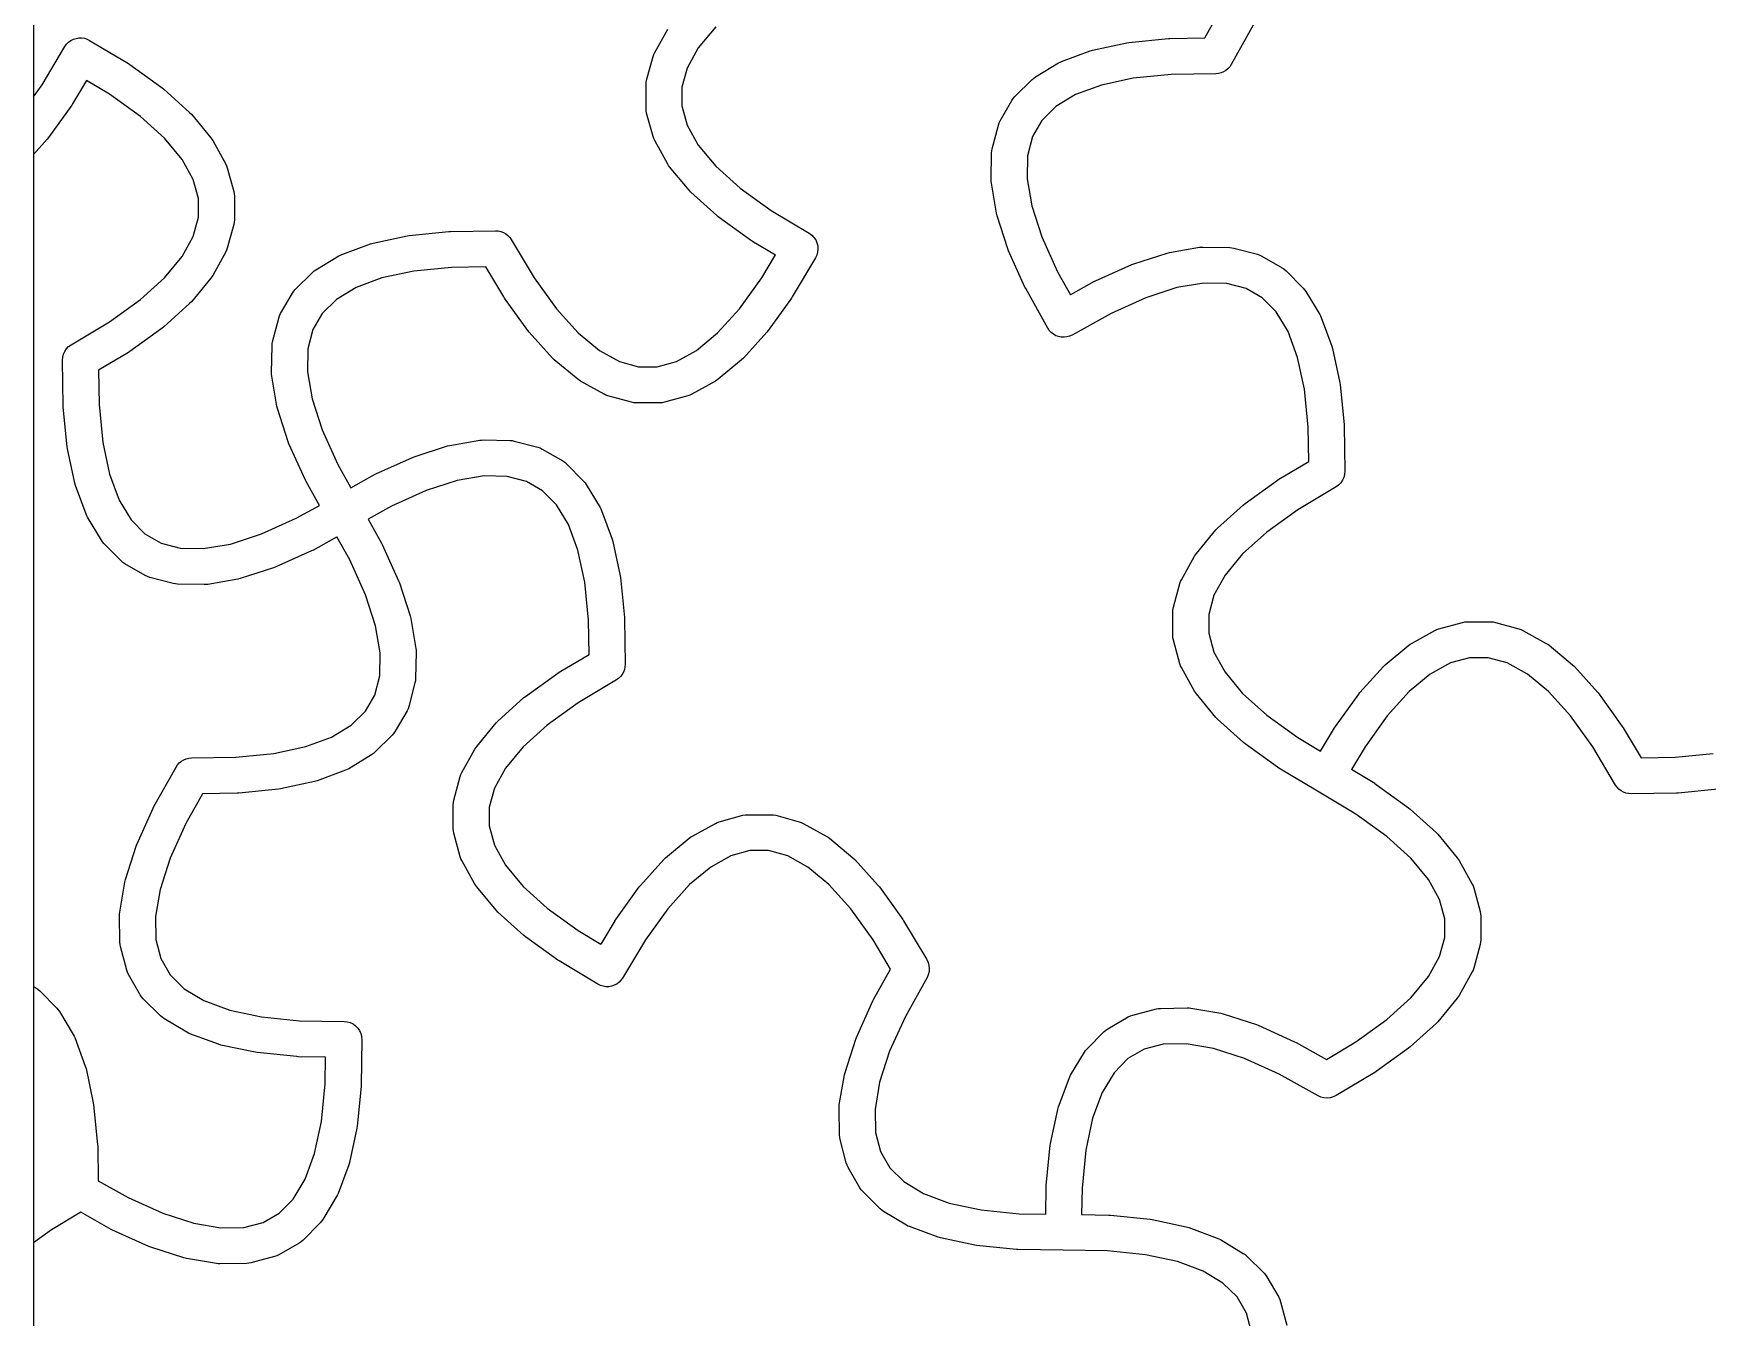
# Model space of a CAD drawing. Header units: millimetres. Extents: x 0 to 304, y 0 to 228.
# Drawn here: x 0 to 69.9, y 76.6 to 130.2 of the extents above; entities that cross this region are included whole.
import ezdxf

# ---------------------------------------------------------------- set-up
doc = ezdxf.new("R2010")
doc.units = ezdxf.units.MM
doc.layers.add('VISIBLE', color=7, linetype='CONTINUOUS')

msp = doc.modelspace()

# ---------------------------------------------------------------- linework, layer by layer
at = {"layer": 'VISIBLE'}
for p, q in [((0, 137.416578), (0, 127.578017)), ((48.91264, 130.03705), (49.607166, 131.281979)), ((1.664671, 129.983083), (1.776175, 130.020731)), ((1.776175, 130.020731), (1.892197, 130.040472)), ((1.892197, 130.040472), (2.009878, 130.04182)), ((2.009878, 130.04182), (2.126321, 130.024742)), ((2.126321, 130.024742), (2.238658, 129.989659)), ((25.940837, 129.426741), (26.481902, 130.407132)), ((28.492809, 130.502869), (27.761001, 129.620426)), ((47.455231, 130.015591), (48.91264, 130.03705)), ((50.9327, 130.57914), (50.011618, 128.92811)), ((0.362794, 128.082316), (1.315675, 129.678029)), ((1.315675, 129.678029), (1.383756, 129.774027)), ((1.383756, 129.774027), (1.466015, 129.858194)), ((1.466015, 129.858194), (1.560429, 129.928455)), ((1.560429, 129.928455), (1.664671, 129.983083)), ((2.238658, 129.989659), (2.344125, 129.937434)), ((2.344125, 129.937434), (3.96732, 128.968142)), ((25.874441, 129.263656), (25.902836, 129.347153)), ((25.902836, 129.347153), (25.940837, 129.426741)), ((27.761001, 129.620426), (27.296949, 128.779579)), ((42.930235, 129.056425), (44.122428, 129.498168)), ((44.122428, 129.498168), (44.226377, 129.528354)), ((44.226377, 129.528354), (45.651644, 129.832729)), ((45.651644, 129.832729), (45.733382, 129.845518)), ((45.733382, 129.845518), (47.391376, 130.011923)), ((47.391376, 130.011923), (47.455231, 130.015591)), ((3.96732, 128.968142), (4.020787, 128.933038)), ((4.020787, 128.933038), (5.37345, 127.95993)), ((25.603909, 128.282224), (25.874441, 129.263656)), ((27.296949, 128.779579), (27.076942, 127.981442)), ((41.844577, 128.416796), (42.803349, 128.995308)), ((42.803349, 128.995308), (42.865354, 129.028851)), ((42.865354, 129.028851), (42.930235, 129.056425)), ((49.691974, 128.622644), (49.588242, 128.58016)), ((49.788216, 128.680115), (49.691974, 128.622644)), ((49.874817, 128.751288), (49.788216, 128.680115)), ((49.949843, 128.834573), (49.874817, 128.751288)), ((50.011618, 128.92811), (49.949843, 128.834573)), ((0, 127.578017), (0.362794, 128.082316)), ((2.219009, 128.265057), (1.634238, 127.285789)), ((3.170794, 127.696698), (2.219009, 128.265057)), ((5.37345, 127.95993), (5.437842, 127.907985)), ((25.576942, 128.082919), (25.583714, 128.183479)), ((25.576942, 127.10114), (25.576942, 128.082919)), ((25.583714, 128.183479), (25.603909, 128.282224)), ((27.076942, 127.981442), (27.076942, 127.202617)), ((40.980531, 127.59408), (41.705535, 128.308758)), ((41.705535, 128.308758), (41.771874, 128.366872)), ((41.771874, 128.366872), (41.844577, 128.416796)), ((44.592714, 128.072765), (43.517729, 127.67445)), ((45.924399, 128.357154), (44.592714, 128.072765)), ((47.509322, 128.516225), (45.924399, 128.357154)), ((49.36769, 128.543588), (47.509322, 128.516225)), ((49.479336, 128.55361), (49.36769, 128.543588)), ((49.588242, 128.58016), (49.479336, 128.55361)), ((0, 127.578017), (0, 125.178911)), ((1.599134, 127.232323), (0.626026, 125.87966)), ((1.634238, 127.285789), (1.599134, 127.232323)), ((4.463842, 126.766477), (3.170794, 127.696698)), ((5.437842, 127.907985), (6.519972, 126.931755)), ((40.366635, 126.584714), (40.857525, 127.43496)), ((40.857525, 127.43496), (40.91367, 127.518662)), ((40.91367, 127.518662), (40.980531, 127.59408)), ((43.517729, 127.67445), (42.695425, 127.178282)), ((5.47492, 125.854346), (4.463842, 126.766477)), ((6.519972, 126.931755), (6.594901, 126.853639)), ((6.594901, 126.853639), (7.406499, 125.874981)), ((25.583714, 127.00058), (25.576942, 127.10114)), ((25.603909, 126.901835), (25.583714, 127.00058)), ((25.874441, 125.920403), (25.603909, 126.901835)), ((27.076942, 127.202617), (27.296949, 126.40448)), ((40.32222, 126.494241), (40.366635, 126.584714)), ((42.105824, 126.597078), (41.716412, 125.922596)), ((42.695425, 127.178282), (42.105824, 126.597078)), ((0.626026, 125.87966), (0.574081, 125.815268)), ((6.206727, 124.971903), (5.47492, 125.854346)), ((7.406499, 125.874981), (7.448901, 125.818662)), ((25.902836, 125.836905), (25.874441, 125.920403)), ((25.940837, 125.757318), (25.902836, 125.836905)), ((27.296949, 126.40448), (27.761001, 125.563633)), ((40.033909, 125.413417), (40.290336, 126.398628)), ((40.290336, 126.398628), (40.32222, 126.494241)), ((41.716412, 125.922596), (41.507875, 125.121385)), ((0.574081, 125.815268), (0, 125.178911)), ((0, 125.178911), (0, 90.45393)), ((7.448901, 125.818662), (7.485827, 125.758609)), ((7.485827, 125.758609), (8.026892, 124.778218)), ((26.481902, 124.776927), (25.940837, 125.757318)), ((27.761001, 125.563633), (28.492809, 124.68119)), ((39.988247, 124.119407), (40.009866, 125.238983)), ((40.009866, 125.238983), (40.01675, 125.326908)), ((40.01675, 125.326908), (40.033909, 125.413417)), ((6.670779, 124.131057), (6.206727, 124.971903)), ((8.026892, 124.778218), (8.064892, 124.698631)), ((8.064892, 124.698631), (8.093287, 124.615133)), ((8.093287, 124.615133), (8.36382, 123.633701)), ((26.518828, 124.716875), (26.481902, 124.776927)), ((26.561229, 124.660555), (26.518828, 124.716875)), ((27.372827, 123.681898), (26.561229, 124.660555)), ((28.492809, 124.68119), (29.503887, 123.769059)), ((41.507875, 125.121385), (41.489333, 124.161165)), ((6.890786, 123.332919), (6.670779, 124.131057)), ((29.503887, 123.769059), (30.796935, 122.838839)), ((39.9902, 124.048937), (39.988247, 124.119407)), ((39.998761, 123.978962), (39.9902, 124.048937)), ((40.212296, 122.725621), (39.998761, 123.978962)), ((41.489333, 124.161165), (41.681875, 123.031043)), ((6.890786, 122.554094), (6.890786, 123.332919)), ((8.36382, 123.633701), (8.384014, 123.534957)), ((8.384014, 123.534957), (8.390786, 123.434396)), ((8.390786, 123.434396), (8.390786, 122.452617)), ((27.447757, 123.603781), (27.372827, 123.681898)), ((28.529887, 122.627551), (27.447757, 123.603781)), ((41.681875, 123.031043), (42.101429, 121.735576)), ((6.670779, 121.755957), (6.890786, 122.554094)), ((8.384014, 122.352057), (8.36382, 122.253313)), ((8.390786, 122.452617), (8.384014, 122.352057)), ((28.594279, 122.575607), (28.529887, 122.627551)), ((29.946942, 121.602499), (28.594279, 122.575607)), ((30.796935, 122.838839), (32.392648, 121.885957)), ((40.238129, 122.620505), (40.212296, 122.725621)), ((40.687166, 121.234001), (40.238129, 122.620505)), ((6.206727, 120.91511), (6.670779, 121.755957)), ((8.36382, 122.253313), (8.093287, 121.271881)), ((14.177855, 121.476877), (15.603122, 121.781251)), ((15.603122, 121.781251), (15.684859, 121.794041)), ((15.684859, 121.794041), (17.342853, 121.960446)), ((17.342853, 121.960446), (17.406709, 121.964114)), ((17.406709, 121.964114), (19.297084, 121.991948)), ((19.297084, 121.991948), (19.408976, 121.985218)), ((19.408976, 121.985218), (19.518617, 121.961886)), ((19.518617, 121.961886), (19.623555, 121.922474)), ((19.623555, 121.922474), (19.721446, 121.867862)), ((19.721446, 121.867862), (19.810105, 121.799269)), ((19.810105, 121.799269), (19.887551, 121.718229)), ((19.887551, 121.718229), (19.952053, 121.626551)), ((32.392648, 121.885957), (32.498623, 121.809403)), ((32.498623, 121.809403), (32.589694, 121.715609)), ((32.589694, 121.715609), (32.663095, 121.607426)), ((42.101429, 121.735576), (42.756131, 120.283457)), ((8.026892, 121.108796), (7.485827, 120.128404)), ((8.064892, 121.188383), (8.026892, 121.108796)), ((8.093287, 121.271881), (8.064892, 121.188383)), ((11.796055, 120.365319), (12.754827, 120.94383)), ((12.754827, 120.94383), (12.816832, 120.977374)), ((12.816832, 120.977374), (12.881712, 121.004948)), ((12.881712, 121.004948), (14.073905, 121.446691)), ((14.073905, 121.446691), (14.177855, 121.476877)), ((19.952053, 121.626551), (20.904935, 120.030839)), ((30.000408, 121.567394), (29.946942, 121.602499)), ((30.000408, 121.567394), (30.979676, 120.982624)), ((30.411316, 120.030839), (30.979676, 120.982624)), ((32.709042, 120.975166), (32.652053, 120.857507)), ((32.663095, 121.607426), (32.716595, 121.488141)), ((32.744734, 121.100933), (32.709042, 120.975166)), ((32.716595, 121.488141), (32.748569, 121.361377)), ((32.758044, 121.230987), (32.744734, 121.100933)), ((32.748569, 121.361377), (32.758044, 121.230987)), ((40.716959, 121.156819), (40.687166, 121.234001)), ((41.401845, 119.637752), (40.716959, 121.156819)), ((45.945665, 120.614466), (47.332169, 121.063504)), ((47.332169, 121.063504), (47.437285, 121.089336)), ((47.437285, 121.089336), (48.690626, 121.302872)), ((48.690626, 121.302872), (48.760601, 121.311433)), ((48.760601, 121.311433), (48.831071, 121.313386)), ((48.831071, 121.313386), (49.950647, 121.291766)), ((49.950647, 121.291766), (50.038572, 121.284882)), ((50.038572, 121.284882), (50.125081, 121.267724)), ((50.125081, 121.267724), (51.110292, 121.011296)), ((51.110292, 121.011296), (51.205905, 120.979412)), ((51.205905, 120.979412), (51.296379, 120.934997)), ((51.296379, 120.934997), (52.146624, 120.444108)), ((5.47492, 120.032668), (6.206727, 120.91511)), ((10.932008, 119.542602), (11.657012, 120.257281)), ((11.657012, 120.257281), (11.723352, 120.315395)), ((11.723352, 120.315395), (11.796055, 120.365319)), ((15.875876, 120.305677), (14.544192, 120.021287)), ((17.460799, 120.464748), (15.875876, 120.305677)), ((18.886202, 120.485736), (17.460799, 120.464748)), ((19.633491, 119.234312), (18.886202, 120.485736)), ((32.652053, 120.857507), (31.682761, 119.234312)), ((42.756131, 120.283457), (43.296221, 119.31535)), ((44.349416, 119.899787), (45.868483, 120.584673)), ((45.868483, 120.584673), (45.945665, 120.614466)), ((52.146624, 120.444108), (52.230326, 120.387963)), ((52.230326, 120.387963), (52.305744, 120.321102)), ((52.305744, 120.321102), (53.020422, 119.596098)), ((4.463842, 119.120537), (5.47492, 120.032668)), ((7.406499, 120.012032), (6.594901, 119.033375)), ((7.448901, 120.068352), (7.406499, 120.012032)), ((7.485827, 120.128404), (7.448901, 120.068352)), ((10.865147, 119.467184), (10.932008, 119.542602)), ((13.469206, 119.622973), (12.646902, 119.126805)), ((14.544192, 120.021287), (13.469206, 119.622973)), ((20.904935, 120.030839), (21.835156, 118.737791)), ((29.481096, 118.737791), (30.411316, 120.030839)), ((41.430597, 119.580617), (41.401845, 119.637752)), ((42.351679, 117.929587), (41.430597, 119.580617)), ((44.292281, 119.871036), (43.296221, 119.31535)), ((44.292281, 119.871036), (44.349416, 119.899787)), ((47.742707, 119.619757), (46.44724, 119.200203)), ((48.872829, 119.8123), (47.742707, 119.619757)), ((49.833049, 119.793757), (48.872829, 119.8123)), ((50.63426, 119.585221), (49.833049, 119.793757)), ((51.308742, 119.195808), (50.63426, 119.585221)), ((53.020422, 119.596098), (53.078536, 119.529758)), ((3.170794, 118.190316), (4.463842, 119.120537)), ((6.519972, 118.955258), (5.437842, 117.979029)), ((6.594901, 119.033375), (6.519972, 118.955258)), ((10.318113, 118.533237), (10.809002, 119.383482)), ((10.809002, 119.383482), (10.865147, 119.467184)), ((12.646902, 119.126805), (12.057302, 118.545601)), ((19.668595, 119.180846), (19.633491, 119.234312)), ((20.641703, 117.828183), (19.668595, 119.180846)), ((31.647656, 119.180846), (30.674548, 117.828183)), ((31.682761, 119.234312), (31.647656, 119.180846)), ((46.44724, 119.200203), (44.995121, 118.545502)), ((51.889946, 118.606208), (51.308742, 119.195808)), ((53.078536, 119.529758), (53.128461, 119.457055)), ((53.128461, 119.457055), (53.706972, 118.498283)), ((1.575081, 117.237434), (3.170794, 118.190316)), ((9.985386, 117.36194), (10.241814, 118.347151)), ((10.241814, 118.347151), (10.273697, 118.442763)), ((10.273697, 118.442763), (10.318113, 118.533237)), ((12.057302, 118.545601), (11.667889, 117.871119)), ((21.835156, 118.737791), (22.747286, 117.726713)), ((28.568965, 117.726713), (29.481096, 118.737791)), ((44.995121, 118.545502), (43.372045, 117.640014)), ((52.386114, 117.783903), (51.889946, 118.606208)), ((53.706972, 118.498283), (53.740515, 118.436278)), ((53.740515, 118.436278), (53.768089, 118.371397)), ((53.768089, 118.371397), (54.209832, 117.179204)), ((5.37345, 117.927084), (4.020787, 116.953976)), ((5.437842, 117.979029), (5.37345, 117.927084)), ((11.667889, 117.871119), (11.459352, 117.069908)), ((20.693648, 117.763791), (20.641703, 117.828183)), ((21.669877, 116.681661), (20.693648, 117.763791)), ((22.747286, 117.726713), (23.629729, 116.994905)), ((27.686522, 116.994905), (28.568965, 117.726713)), ((30.622604, 117.763791), (29.646374, 116.681661)), ((30.674548, 117.828183), (30.622604, 117.763791)), ((42.416903, 117.831626), (42.351679, 117.929587)), ((42.496649, 117.745074), (42.416903, 117.831626)), ((42.588953, 117.672063), (42.496649, 117.745074)), ((42.691541, 117.614391), (42.588953, 117.672063)), ((42.801889, 117.573476), (42.691541, 117.614391)), ((42.917279, 117.550328), (42.801889, 117.573476)), ((43.034869, 117.545515), (42.917279, 117.550328)), ((43.151764, 117.559157), (43.034869, 117.545515)), ((43.265086, 117.590918), (43.151764, 117.559157)), ((43.372045, 117.640014), (43.265086, 117.590918)), ((52.784429, 116.708918), (52.386114, 117.783903)), ((1.21916, 116.712855), (1.251133, 116.839618)), ((1.251133, 116.839618), (1.304633, 116.958903)), ((1.304633, 116.958903), (1.378034, 117.067087)), ((1.378034, 117.067087), (1.469106, 117.16088)), ((1.469106, 117.16088), (1.575081, 117.237434)), ((3.96732, 116.918872), (2.715897, 116.171583)), ((4.020787, 116.953976), (3.96732, 116.918872)), ((9.939724, 116.06793), (9.961344, 117.187506)), ((9.961344, 117.187506), (9.968228, 117.275431)), ((9.968228, 117.275431), (9.985386, 117.36194)), ((11.459352, 117.069908), (11.44081, 116.109687)), ((23.629729, 116.994905), (24.470576, 116.530853)), ((26.845675, 116.530853), (27.686522, 116.994905)), ((54.209832, 117.179204), (54.240018, 117.075255)), ((54.240018, 117.075255), (54.544393, 115.649988)), ((1.209684, 116.582465), (1.21916, 116.712855)), ((1.237519, 114.69209), (1.209684, 116.582465)), ((2.715897, 116.171583), (2.736885, 114.74618)), ((9.941677, 115.99746), (9.939724, 116.06793)), ((11.44081, 116.109687), (11.633352, 114.979566)), ((21.747994, 116.606731), (21.669877, 116.681661)), ((22.726651, 115.795133), (21.747994, 116.606731)), ((24.470576, 116.530853), (25.268713, 116.310846)), ((25.268713, 116.310846), (26.047538, 116.310846)), ((26.047538, 116.310846), (26.845675, 116.530853)), ((29.568257, 116.606731), (28.5896, 115.795133)), ((29.646374, 116.681661), (29.568257, 116.606731)), ((53.068818, 115.377233), (52.784429, 116.708918)), ((9.950238, 115.927485), (9.941677, 115.99746)), ((10.163773, 114.674144), (9.950238, 115.927485)), ((22.782971, 115.752732), (22.726651, 115.795133)), ((22.843023, 115.715806), (22.782971, 115.752732)), ((23.823414, 115.17474), (22.843023, 115.715806)), ((28.473228, 115.715806), (27.492837, 115.17474)), ((28.53328, 115.752732), (28.473228, 115.715806)), ((28.5896, 115.795133), (28.53328, 115.752732)), ((53.227889, 113.792311), (53.068818, 115.377233)), ((54.544393, 115.649988), (54.557182, 115.568251)), ((54.557182, 115.568251), (54.723587, 113.910256)), ((1.241186, 114.628235), (1.237519, 114.69209)), ((2.736885, 114.74618), (2.895956, 113.161257)), ((10.189606, 114.569028), (10.163773, 114.674144)), ((11.633352, 114.979566), (12.052906, 113.684098)), ((23.903002, 115.13674), (23.823414, 115.17474)), ((23.986499, 115.108345), (23.903002, 115.13674)), ((24.967931, 114.837812), (23.986499, 115.108345)), ((25.066676, 114.817618), (24.967931, 114.837812)), ((25.167236, 114.810846), (25.066676, 114.817618)), ((26.149015, 114.810846), (25.167236, 114.810846)), ((26.249575, 114.817618), (26.149015, 114.810846)), ((26.34832, 114.837812), (26.249575, 114.817618)), ((27.329752, 115.108345), (26.34832, 114.837812)), ((27.41325, 115.13674), (27.329752, 115.108345)), ((27.492837, 115.17474), (27.41325, 115.13674)), ((1.407591, 112.97024), (1.241186, 114.628235)), ((10.638644, 113.182523), (10.189606, 114.569028)), ((12.052906, 113.684098), (12.707608, 112.231979)), ((17.388763, 113.037859), (18.642103, 113.251394)), ((18.642103, 113.251394), (18.712079, 113.259955)), ((18.712079, 113.259955), (18.782548, 113.261908)), ((18.782548, 113.261908), (19.902125, 113.240289)), ((53.248877, 112.366908), (53.227889, 113.792311)), ((54.723587, 113.910256), (54.727255, 113.846401)), ((54.727255, 113.846401), (54.75509, 111.956026)), ((1.420381, 112.888503), (1.407591, 112.97024)), ((1.724755, 111.463236), (1.420381, 112.888503)), ((2.895956, 113.161257), (3.180345, 111.829573)), ((10.668436, 113.105342), (10.638644, 113.182523)), ((11.353323, 111.586274), (10.668436, 113.105342)), ((15.819961, 112.533196), (15.897142, 112.562989)), ((15.897142, 112.562989), (17.283647, 113.012026)), ((17.283647, 113.012026), (17.388763, 113.037859)), ((19.902125, 113.240289), (19.99005, 113.233404)), ((19.99005, 113.233404), (20.076558, 113.216246)), ((20.076558, 113.216246), (21.06177, 112.959819)), ((21.06177, 112.959819), (21.157382, 112.927935)), ((21.157382, 112.927935), (21.247856, 112.88352)), ((21.247856, 112.88352), (22.098101, 112.39263)), ((12.707608, 112.231979), (13.247699, 111.263873)), ((14.243759, 111.819558), (14.300893, 111.84831)), ((14.300893, 111.84831), (15.819961, 112.533196)), ((22.098101, 112.39263), (22.181803, 112.336485)), ((22.181803, 112.336485), (22.257221, 112.269624)), ((22.257221, 112.269624), (22.9719, 111.54462)), ((51.997454, 111.619619), (53.248877, 112.366908)), ((54.75509, 111.956026), (54.745614, 111.825636)), ((1.754942, 111.359286), (1.724755, 111.463236)), ((2.196685, 110.167094), (1.754942, 111.359286)), ((3.180345, 111.829573), (3.578659, 110.754588)), ((11.382074, 111.52914), (11.353323, 111.586274)), ((11.937759, 110.53308), (11.382074, 111.52914)), ((13.247699, 111.263873), (14.243759, 111.819558)), ((16.398717, 111.148726), (14.946598, 110.494024)), ((17.694185, 111.56828), (16.398717, 111.148726)), ((18.824306, 111.760822), (17.694185, 111.56828)), ((19.784527, 111.74228), (18.824306, 111.760822)), ((20.585737, 111.533743), (19.784527, 111.74228)), ((21.26022, 111.144331), (20.585737, 111.533743)), ((22.9719, 111.54462), (23.030014, 111.478281)), ((23.030014, 111.478281), (23.079938, 111.405578)), ((23.079938, 111.405578), (23.658449, 110.446806)), ((50.591324, 110.611407), (51.943987, 111.584515)), ((51.943987, 111.584515), (51.997454, 111.619619)), ((54.389693, 111.301057), (52.79398, 110.348175)), ((54.495668, 111.377611), (54.389693, 111.301057)), ((54.58674, 111.471404), (54.495668, 111.377611)), ((54.66014, 111.579587), (54.58674, 111.471404)), ((54.71364, 111.698873), (54.66014, 111.579587)), ((54.745614, 111.825636), (54.71364, 111.698873)), ((3.578659, 110.754588), (4.074828, 109.932283)), ((10.969653, 109.992989), (11.937759, 110.53308)), ((14.946598, 110.494024), (13.978492, 109.953934)), ((21.841423, 110.55473), (21.26022, 111.144331)), ((22.337592, 109.732426), (21.841423, 110.55473)), ((23.658449, 110.446806), (23.691993, 110.384801)), ((49.444802, 109.583233), (50.526932, 110.559462)), ((50.526932, 110.559462), (50.591324, 110.611407)), ((2.224258, 110.102213), (2.196685, 110.167094)), ((2.257802, 110.040208), (2.224258, 110.102213)), ((2.836313, 109.081436), (2.257802, 110.040208)), ((4.074828, 109.932283), (4.656031, 109.342683)), ((9.517534, 109.338287), (10.969653, 109.992989)), ((13.978492, 109.953934), (14.534177, 108.957874)), ((23.691993, 110.384801), (23.719566, 110.31992)), ((23.719566, 110.31992), (24.16131, 109.127727)), ((52.79398, 110.348175), (51.500932, 109.417954)), ((2.886238, 109.008733), (2.836313, 109.081436)), ((4.656031, 109.342683), (5.330514, 108.95327)), ((8.222067, 108.918733), (9.517534, 109.338287)), ((11.672493, 108.667455), (12.668553, 109.22314)), ((13.208643, 108.255034), (12.668553, 109.22314)), ((22.735906, 108.657441), (22.337592, 109.732426)), ((24.16131, 109.127727), (24.191496, 109.023778)), ((48.558275, 108.526459), (49.369872, 109.505116)), ((49.369872, 109.505116), (49.444802, 109.583233)), ((51.500932, 109.417954), (50.489854, 108.505823)), ((2.944351, 108.942393), (2.886238, 109.008733)), ((3.65903, 108.217389), (2.944351, 108.942393)), ((5.330514, 108.95327), (6.131724, 108.744734)), ((6.131724, 108.744734), (7.091945, 108.726191)), ((7.091945, 108.726191), (8.222067, 108.918733)), ((11.615358, 108.638704), (10.096291, 107.953817)), ((11.672493, 108.667455), (11.615358, 108.638704)), ((14.534177, 108.957874), (14.562929, 108.900739)), ((14.562929, 108.900739), (15.247815, 107.381672)), ((23.020295, 107.325756), (22.735906, 108.657441)), ((24.191496, 109.023778), (24.49587, 107.598511)), ((47.937882, 107.429695), (48.478947, 108.410087)), ((48.478947, 108.410087), (48.515873, 108.470139)), ((48.515873, 108.470139), (48.558275, 108.526459)), ((50.489854, 108.505823), (49.758047, 107.62338)), ((3.734448, 108.150528), (3.65903, 108.217389)), ((3.81815, 108.094383), (3.734448, 108.150528)), ((4.668395, 107.603494), (3.81815, 108.094383)), ((10.019109, 107.924025), (8.632604, 107.474987)), ((10.096291, 107.953817), (10.019109, 107.924025)), ((13.863345, 106.802915), (13.208643, 108.255034)), ((4.758869, 107.559079), (4.668395, 107.603494)), ((4.854481, 107.527195), (4.758869, 107.559079)), ((5.839693, 107.270767), (4.854481, 107.527195)), ((5.926201, 107.253609), (5.839693, 107.270767)), ((6.014126, 107.246725), (5.926201, 107.253609)), ((7.133703, 107.225105), (6.014126, 107.246725)), ((7.204173, 107.227058), (7.133703, 107.225105)), ((7.274148, 107.235619), (7.204173, 107.227058)), ((8.527488, 107.449155), (7.274148, 107.235619)), ((8.632604, 107.474987), (8.527488, 107.449155)), ((15.247815, 107.381672), (15.277608, 107.30449)), ((15.277608, 107.30449), (15.726645, 105.917986)), ((23.179366, 105.740833), (23.020295, 107.325756)), ((24.49587, 107.598511), (24.50866, 107.516773)), ((24.50866, 107.516773), (24.675065, 105.858779)), ((47.600954, 106.285178), (47.871486, 107.26661)), ((47.871486, 107.26661), (47.899881, 107.350108)), ((47.899881, 107.350108), (47.937882, 107.429695)), ((49.758047, 107.62338), (49.293995, 106.782534)), ((14.282899, 105.507448), (13.863345, 106.802915)), ((47.58076, 106.186434), (47.600954, 106.285178)), ((49.293995, 106.782534), (49.073987, 105.984397)), ((15.726645, 105.917986), (15.752478, 105.81287)), ((15.752478, 105.81287), (15.966013, 104.559529)), ((23.200354, 104.315431), (23.179366, 105.740833)), ((24.675065, 105.858779), (24.678732, 105.794923)), ((24.678732, 105.794923), (24.706567, 103.904549)), ((47.573987, 106.085874), (47.58076, 106.186434)), ((47.573987, 105.104095), (47.573987, 106.085874)), ((49.073987, 105.984397), (49.073987, 105.205571)), ((58.683545, 105.378669), (59.664977, 105.649201)), ((59.664977, 105.649201), (59.763721, 105.669395)), ((59.763721, 105.669395), (59.864281, 105.676168)), ((59.864281, 105.676168), (60.84606, 105.676168)), ((60.84606, 105.676168), (60.946621, 105.669395)), ((60.946621, 105.669395), (61.045365, 105.649201)), ((61.045365, 105.649201), (62.026797, 105.378669)), ((14.475441, 104.377326), (14.282899, 105.507448)), ((47.58076, 105.003534), (47.573987, 105.104095)), ((47.600954, 104.90479), (47.58076, 105.003534)), ((47.871486, 103.923358), (47.600954, 104.90479)), ((49.073987, 105.205571), (49.293995, 104.407434)), ((57.540068, 104.771208), (58.52046, 105.312273)), ((58.52046, 105.312273), (58.600047, 105.350274)), ((58.600047, 105.350274), (58.683545, 105.378669)), ((62.026797, 105.378669), (62.110295, 105.350274)), ((62.110295, 105.350274), (62.189882, 105.312273)), ((62.189882, 105.312273), (63.170273, 104.771208)), ((14.456899, 103.417106), (14.475441, 104.377326)), ((15.976527, 104.419084), (15.954908, 103.299508)), ((15.966013, 104.559529), (15.974574, 104.489554)), ((15.974574, 104.489554), (15.976527, 104.419084)), ((21.948931, 103.568142), (23.200354, 104.315431)), ((49.293995, 104.407434), (49.758047, 103.566588)), ((56.445039, 103.880283), (57.423696, 104.69188)), ((57.423696, 104.69188), (57.480016, 104.734282)), ((57.480016, 104.734282), (57.540068, 104.771208)), ((59.965758, 104.176168), (59.167621, 103.95616)), ((60.744583, 104.176168), (59.965758, 104.176168)), ((61.542721, 103.95616), (60.744583, 104.176168)), ((63.170273, 104.771208), (63.230326, 104.734282)), ((63.230326, 104.734282), (63.286645, 104.69188)), ((63.286645, 104.69188), (64.265303, 103.880283)), ((20.542802, 102.55993), (21.895464, 103.533038)), ((21.895464, 103.533038), (21.948931, 103.568142)), ((24.58248, 103.480186), (24.513888, 103.391527)), ((24.637093, 103.578078), (24.58248, 103.480186)), ((24.676505, 103.683016), (24.637093, 103.578078)), ((24.699837, 103.792656), (24.676505, 103.683016)), ((24.706567, 103.904549), (24.699837, 103.792656)), ((47.899881, 103.83986), (47.871486, 103.923358)), ((47.937882, 103.760273), (47.899881, 103.83986)), ((48.478947, 102.779881), (47.937882, 103.760273)), ((49.758047, 103.566588), (50.489854, 102.684145)), ((55.390693, 102.723223), (56.366922, 103.805353)), ((56.366922, 103.805353), (56.445039, 103.880283)), ((58.326774, 103.492108), (57.444332, 102.760301)), ((59.167621, 103.95616), (58.326774, 103.492108)), ((62.383567, 103.492108), (61.542721, 103.95616)), ((63.26601, 102.760301), (62.383567, 103.492108)), ((64.265303, 103.880283), (64.343419, 103.805353)), ((64.343419, 103.805353), (65.319649, 102.723223)), ((14.248362, 102.615895), (14.456899, 103.417106)), ((15.930865, 103.125074), (15.674437, 102.139863)), ((15.948023, 103.211583), (15.930865, 103.125074)), ((15.954908, 103.299508), (15.948023, 103.211583)), ((24.34117, 103.249579), (22.745457, 102.296698)), ((24.432848, 103.314081), (24.34117, 103.249579)), ((24.513888, 103.391527), (24.432848, 103.314081)), ((48.515873, 102.719829), (48.478947, 102.779881)), ((57.444332, 102.760301), (56.532201, 101.749223)), ((64.178141, 101.749223), (63.26601, 102.760301)), ((13.858949, 101.941412), (14.248362, 102.615895)), ((15.674437, 102.139863), (15.642554, 102.04425)), ((19.396279, 101.531755), (20.47841, 102.507985)), ((20.47841, 102.507985), (20.542802, 102.55993)), ((22.745457, 102.296698), (21.452409, 101.366477)), ((48.558275, 102.66351), (48.515873, 102.719829)), ((49.369872, 101.684852), (48.558275, 102.66351)), ((50.489854, 102.684145), (51.500932, 101.772014)), ((54.36564, 101.306168), (55.338748, 102.658831)), ((55.338748, 102.658831), (55.390693, 102.723223)), ((65.319649, 102.723223), (65.371594, 102.658831)), ((65.371594, 102.658831), (66.344702, 101.306168)), ((12.447045, 100.864041), (13.269349, 101.360209)), ((13.269349, 101.360209), (13.858949, 101.941412)), ((15.598138, 101.953776), (15.107249, 101.103531)), ((15.642554, 102.04425), (15.598138, 101.953776)), ((18.509752, 100.474981), (19.32135, 101.453639)), ((19.32135, 101.453639), (19.396279, 101.531755)), ((21.452409, 101.366477), (20.441331, 100.454346)), ((49.444802, 101.606736), (49.369872, 101.684852)), ((50.526932, 100.630506), (49.444802, 101.606736)), ((51.500932, 101.772014), (52.79398, 100.841793)), ((56.532201, 101.749223), (55.60198, 100.456175)), ((65.108362, 100.456175), (64.178141, 101.749223)), ((11.37206, 100.465726), (12.447045, 100.864041)), ((14.984243, 100.944411), (14.259239, 100.229732)), ((15.051104, 101.019829), (14.984243, 100.944411)), ((15.107249, 101.103531), (15.051104, 101.019829)), ((52.79398, 100.841793), (53.745765, 100.273434)), ((53.745765, 100.273434), (54.330536, 101.252701)), ((54.330536, 101.252701), (54.36564, 101.306168)), ((66.344702, 101.306168), (66.379806, 101.252701)), ((66.379806, 101.252701), (67.127095, 100.001278)), ((6.376532, 99.958331), (6.485437, 99.984881)), ((6.485437, 99.984881), (6.597084, 99.994903)), ((6.597084, 99.994903), (8.455452, 100.022266)), ((8.455452, 100.022266), (10.040375, 100.181337)), ((10.040375, 100.181337), (11.37206, 100.465726)), ((14.120196, 100.121694), (13.161424, 99.543183)), ((14.192899, 100.171619), (14.120196, 100.121694)), ((14.259239, 100.229732), (14.192899, 100.171619)), ((17.889359, 99.378218), (18.430424, 100.358609)), ((18.430424, 100.358609), (18.467351, 100.418662)), ((18.467351, 100.418662), (18.509752, 100.474981)), ((20.441331, 100.454346), (19.709524, 99.571903)), ((50.591324, 100.578561), (50.526932, 100.630506)), ((51.943987, 99.605453), (50.591324, 100.578561)), ((55.60198, 100.456175), (55.03362, 99.50439)), ((66.061243, 98.860462), (65.108362, 100.456175)), ((67.127095, 100.001278), (68.552497, 100.022266)), ((68.552497, 100.022266), (70.13742, 100.181337)), ((5.032074, 97.959351), (5.953156, 99.610381)), ((5.953156, 99.610381), (6.014931, 99.703918)), ((6.014931, 99.703918), (6.089957, 99.787203)), ((6.089957, 99.787203), (6.176558, 99.858376)), ((6.176558, 99.858376), (6.272799, 99.915847)), ((6.272799, 99.915847), (6.376532, 99.958331)), ((13.034539, 99.482066), (11.842346, 99.040323)), ((13.099419, 99.50964), (13.034539, 99.482066)), ((13.161424, 99.543183), (13.099419, 99.50964)), ((17.822964, 99.215133), (17.851359, 99.298631)), ((17.851359, 99.298631), (17.889359, 99.378218)), ((19.709524, 99.571903), (19.245472, 98.731057)), ((51.997454, 99.570349), (51.943987, 99.605453)), ((53.620649, 98.601057), (51.997454, 99.570349)), ((56.012888, 98.919619), (55.03362, 99.50439)), ((10.231392, 98.692973), (8.573398, 98.526568)), ((10.31313, 98.705762), (10.231392, 98.692973)), ((11.738396, 99.010136), (10.31313, 98.705762)), ((11.842346, 99.040323), (11.738396, 99.010136)), ((17.552431, 98.233701), (17.822964, 99.215133)), ((19.245472, 98.731057), (19.025465, 97.932919)), ((55.216362, 97.648175), (53.620649, 98.601057)), ((56.012888, 98.919619), (56.066355, 98.884515)), ((56.066355, 98.884515), (57.419017, 97.911407)), ((66.125745, 98.768784), (66.061243, 98.860462)), ((66.203191, 98.687744), (66.125745, 98.768784)), ((66.29185, 98.619152), (66.203191, 98.687744)), ((66.389742, 98.56454), (66.29185, 98.619152)), ((66.49468, 98.525128), (66.389742, 98.56454)), ((70.328437, 98.692973), (68.670443, 98.526568)), ((4.318436, 96.383149), (5.003323, 97.902217)), ((5.003323, 97.902217), (5.032074, 97.959351)), ((7.052133, 98.501441), (6.357608, 97.256511)), ((8.509542, 98.5229), (7.052133, 98.501441)), ((8.573398, 98.526568), (8.509542, 98.5229)), ((17.525465, 98.034396), (17.532237, 98.134957)), ((17.525465, 97.052617), (17.525465, 98.034396)), ((17.532237, 98.134957), (17.552431, 98.233701)), ((19.025465, 97.932919), (19.025465, 97.154094)), ((57.419017, 97.911407), (57.483409, 97.859462)), ((66.60432, 98.501796), (66.49468, 98.525128)), ((66.716213, 98.495065), (66.60432, 98.501796)), ((68.606588, 98.5229), (66.716213, 98.495065)), ((68.670443, 98.526568), (68.606588, 98.5229)), ((6.357608, 97.256511), (5.702906, 95.804393)), ((27.491545, 96.719731), (28.471937, 97.260796)), ((28.471937, 97.260796), (28.551524, 97.298796)), ((28.551524, 97.298796), (28.635022, 97.327191)), ((28.635022, 97.327191), (29.616454, 97.597724)), ((29.616454, 97.597724), (29.715198, 97.617918)), ((29.715198, 97.617918), (29.815759, 97.62469)), ((29.815759, 97.62469), (30.797538, 97.62469)), ((30.797538, 97.62469), (30.898098, 97.617918)), ((30.898098, 97.617918), (30.996842, 97.597724)), ((30.996842, 97.597724), (31.978274, 97.327191)), ((31.978274, 97.327191), (32.061772, 97.298796)), ((32.061772, 97.298796), (32.141359, 97.260796)), ((32.141359, 97.260796), (33.121751, 96.719731)), ((56.509409, 96.717954), (55.216362, 97.648175)), ((57.483409, 97.859462), (58.56554, 96.883233)), ((17.532237, 96.952057), (17.525465, 97.052617)), ((17.552431, 96.853313), (17.532237, 96.952057)), ((17.822964, 95.871881), (17.552431, 96.853313)), ((19.025465, 97.154094), (19.245472, 96.355957)), ((26.396516, 95.828805), (27.375174, 96.640403)), ((27.375174, 96.640403), (27.431493, 96.682804)), ((27.431493, 96.682804), (27.491545, 96.719731)), ((33.121751, 96.719731), (33.181803, 96.682804)), ((33.181803, 96.682804), (33.238123, 96.640403)), ((33.238123, 96.640403), (34.21678, 95.828805)), ((57.520488, 95.805823), (56.509409, 96.717954)), ((58.56554, 96.883233), (58.640469, 96.805116)), ((58.640469, 96.805116), (59.452067, 95.826459)), ((3.839606, 94.919463), (4.288644, 96.305968)), ((4.288644, 96.305968), (4.318436, 96.383149)), ((5.702906, 95.804393), (5.283352, 94.508925)), ((17.851359, 95.788383), (17.822964, 95.871881)), ((17.889359, 95.708796), (17.851359, 95.788383)), ((19.245472, 96.355957), (19.709524, 95.51511)), ((26.3184, 95.753876), (26.396516, 95.828805)), ((29.119098, 95.904683), (28.278252, 95.440631)), ((29.917235, 96.12469), (29.119098, 95.904683)), ((30.696061, 96.12469), (29.917235, 96.12469)), ((31.494198, 95.904683), (30.696061, 96.12469)), ((32.335044, 95.440631), (31.494198, 95.904683)), ((34.21678, 95.828805), (34.294897, 95.753876)), ((58.252295, 94.92338), (57.520488, 95.805823)), ((59.452067, 95.826459), (59.494468, 95.770139)), ((59.494468, 95.770139), (59.531395, 95.710087)), ((18.430424, 94.728404), (17.889359, 95.708796)), ((19.709524, 95.51511), (20.441331, 94.632668)), ((25.34217, 94.671745), (26.3184, 95.753876)), ((28.278252, 95.440631), (27.395809, 94.708824)), ((33.217487, 94.708824), (32.335044, 95.440631)), ((34.294897, 95.753876), (35.271126, 94.671745)), ((59.531395, 95.710087), (60.07246, 94.729695)), ((3.600238, 93.561006), (3.813773, 94.814347)), ((3.813773, 94.814347), (3.839606, 94.919463)), ((5.283352, 94.508925), (5.09081, 93.378803)), ((18.467351, 94.668352), (18.430424, 94.728404)), ((18.509752, 94.612032), (18.467351, 94.668352)), ((19.32135, 93.633375), (18.509752, 94.612032)), ((20.441331, 94.632668), (21.452409, 93.720537)), ((24.317117, 93.254691), (25.290225, 94.607353)), ((25.290225, 94.607353), (25.34217, 94.671745)), ((27.395809, 94.708824), (26.483678, 93.697745)), ((34.129618, 93.697745), (33.217487, 94.708824)), ((35.271126, 94.671745), (35.323071, 94.607353)), ((35.323071, 94.607353), (36.296179, 93.254691)), ((58.716347, 94.082534), (58.252295, 94.92338)), ((60.07246, 94.729695), (60.11046, 94.650108)), ((60.11046, 94.650108), (60.138855, 94.56661)), ((60.138855, 94.56661), (60.409388, 93.585178)), ((21.452409, 93.720537), (22.745457, 92.790316)), ((26.483678, 93.697745), (25.553457, 92.404698)), ((35.059839, 92.404698), (34.129618, 93.697745)), ((58.936354, 93.284397), (58.716347, 94.082534)), ((3.589724, 93.420561), (3.591677, 93.491031)), ((3.611344, 92.300985), (3.589724, 93.420561)), ((3.591677, 93.491031), (3.600238, 93.561006)), ((5.09081, 93.378803), (5.109352, 92.418583)), ((19.396279, 93.555258), (19.32135, 93.633375)), ((20.47841, 92.579029), (19.396279, 93.555258)), ((24.282013, 93.201224), (23.697243, 92.221956)), ((24.282013, 93.201224), (24.317117, 93.254691)), ((36.296179, 93.254691), (36.331283, 93.201224)), ((36.331283, 93.201224), (37.300576, 91.578029)), ((58.936354, 92.505571), (58.936354, 93.284397)), ((60.409388, 93.585178), (60.429582, 93.486434)), ((60.429582, 93.486434), (60.436354, 93.385874)), ((60.436354, 93.385874), (60.436354, 92.404095)), ((3.618228, 92.21306), (3.611344, 92.300985)), ((5.109352, 92.418583), (5.317889, 91.617372)), ((20.542802, 92.527084), (20.47841, 92.579029)), ((21.895464, 91.553976), (20.542802, 92.527084)), ((22.745457, 92.790316), (23.697243, 92.221956)), ((25.553457, 92.404698), (24.600576, 90.808985)), ((35.790717, 91.180757), (35.059839, 92.404698)), ((58.716347, 91.707434), (58.936354, 92.505571)), ((60.429582, 92.303534), (60.409388, 92.20479)), ((60.436354, 92.404095), (60.429582, 92.303534)), ((3.635386, 92.126551), (3.618228, 92.21306)), ((3.891814, 91.14134), (3.635386, 92.126551)), ((5.317889, 91.617372), (5.707302, 90.94289)), ((37.300576, 91.578029), (37.357565, 91.46037)), ((58.252295, 90.866588), (58.716347, 91.707434)), ((60.409388, 92.20479), (60.138855, 91.223358)), ((3.923697, 91.045728), (3.891814, 91.14134)), ((3.968113, 90.955254), (3.923697, 91.045728)), ((4.459002, 90.105008), (3.968113, 90.955254)), ((5.707302, 90.94289), (6.296902, 90.361686)), ((21.948931, 91.518872), (21.895464, 91.553976)), ((23.572126, 90.549579), (21.948931, 91.518872)), ((35.080597, 89.907874), (35.790717, 91.180757)), ((37.365118, 90.947396), (37.311618, 90.82811)), ((37.357565, 91.46037), (37.393257, 91.334603)), ((37.397091, 91.074159), (37.365118, 90.947396)), ((37.393257, 91.334603), (37.406567, 91.204549)), ((37.406567, 91.204549), (37.397091, 91.074159)), ((60.07246, 91.060273), (59.531395, 90.079881)), ((60.11046, 91.13986), (60.07246, 91.060273)), ((60.138855, 91.223358), (60.11046, 91.13986)), ((0, 90.45393), (0.101056, 90.395585)), ((0, 90.45393), (0, 79.761243)), ((0.101056, 90.395585), (0.184758, 90.33944)), ((0.184758, 90.33944), (0.260176, 90.272579)), ((0.260176, 90.272579), (0.974855, 89.547575)), ((6.296902, 90.361686), (7.119206, 89.865518)), ((23.677593, 90.497354), (23.572126, 90.549579)), ((23.789931, 90.462271), (23.677593, 90.497354)), ((23.906374, 90.445194), (23.789931, 90.462271)), ((24.024054, 90.446542), (23.906374, 90.445194)), ((24.140076, 90.466283), (24.024054, 90.446542)), ((24.25158, 90.503931), (24.140076, 90.466283)), ((24.355823, 90.558558), (24.25158, 90.503931)), ((24.450236, 90.62882), (24.355823, 90.558558)), ((24.532495, 90.712986), (24.450236, 90.62882)), ((24.600576, 90.808985), (24.532495, 90.712986)), ((37.311618, 90.82811), (36.406131, 89.205034)), ((57.520488, 89.984145), (58.252295, 90.866588)), ((0.974855, 89.547575), (1.032968, 89.481235)), ((1.032968, 89.481235), (1.082893, 89.408532)), ((4.515147, 90.021307), (4.459002, 90.105008)), ((4.582008, 89.945889), (4.515147, 90.021307)), ((5.307012, 89.23121), (4.582008, 89.945889)), ((7.119206, 89.865518), (8.194192, 89.467204)), ((34.366959, 88.331672), (35.051845, 89.850739)), ((35.051845, 89.850739), (35.080597, 89.907874)), ((45.901527, 89.261296), (46.886738, 89.517724)), ((46.886738, 89.517724), (46.973247, 89.534882)), ((46.973247, 89.534882), (47.061172, 89.541766)), ((47.061172, 89.541766), (48.180748, 89.563386)), ((48.180748, 89.563386), (48.251218, 89.561433)), ((48.251218, 89.561433), (48.321193, 89.552872)), ((48.321193, 89.552872), (49.574534, 89.339336)), ((56.509409, 89.072014), (57.520488, 89.984145)), ((59.452067, 89.96351), (58.640469, 88.984852)), ((59.494468, 90.019829), (59.452067, 89.96351)), ((59.531395, 90.079881), (59.494468, 90.019829)), ((1.082893, 89.408532), (1.661404, 88.44976)), ((5.373352, 89.173096), (5.307012, 89.23121)), ((5.446055, 89.123172), (5.373352, 89.173096)), ((6.404827, 88.54466), (5.446055, 89.123172)), ((8.194192, 89.467204), (9.525876, 89.182814)), ((9.525876, 89.182814), (11.110799, 89.023743)), ((11.110799, 89.023743), (12.969168, 88.99638)), ((12.969168, 88.99638), (13.099222, 88.98307)), ((13.099222, 88.98307), (13.224989, 88.947378)), ((13.224989, 88.947378), (13.342648, 88.890389)), ((13.342648, 88.890389), (13.448623, 88.813835)), ((13.448623, 88.813835), (13.539694, 88.720041)), ((36.406131, 89.205034), (35.751429, 87.752915)), ((44.865195, 88.694108), (45.71544, 89.184997)), ((45.71544, 89.184997), (45.805914, 89.229412)), ((45.805914, 89.229412), (45.901527, 89.261296)), ((49.574534, 89.339336), (49.67965, 89.313504)), ((49.67965, 89.313504), (51.066154, 88.864466)), ((51.066154, 88.864466), (51.143336, 88.834673)), ((51.143336, 88.834673), (52.662403, 88.149787)), ((55.216362, 88.141793), (56.509409, 89.072014)), ((58.56554, 88.906736), (57.483409, 87.930506)), ((58.640469, 88.984852), (58.56554, 88.906736)), ((1.661404, 88.44976), (1.694948, 88.387755)), ((1.694948, 88.387755), (1.722521, 88.322875)), ((1.722521, 88.322875), (2.164264, 87.130682)), ((6.466832, 88.511117), (6.404827, 88.54466)), ((6.531712, 88.483543), (6.466832, 88.511117)), ((7.723905, 88.0418), (6.531712, 88.483543)), ((13.539694, 88.720041), (13.613095, 88.611858)), ((13.613095, 88.611858), (13.666595, 88.492573)), ((13.666595, 88.492573), (13.698569, 88.365809)), ((13.708044, 88.235419), (13.68021, 86.345045)), ((13.698569, 88.365809), (13.708044, 88.235419)), ((33.888129, 86.867986), (34.337166, 88.25449)), ((34.337166, 88.25449), (34.366959, 88.331672)), ((43.991397, 87.846098), (44.706075, 88.571102)), ((44.706075, 88.571102), (44.781493, 88.637963)), ((44.781493, 88.637963), (44.865195, 88.694108)), ((52.662403, 88.149787), (52.719538, 88.121036)), ((52.719538, 88.121036), (53.992421, 87.410916)), ((53.992421, 87.410916), (55.216362, 88.141793)), ((7.827855, 88.011614), (7.723905, 88.0418)), ((9.253122, 87.707239), (7.827855, 88.011614)), ((9.334859, 87.69445), (9.253122, 87.707239)), ((10.992853, 87.528045), (9.334859, 87.69445)), ((11.056709, 87.524377), (10.992853, 87.528045)), ((12.197165, 87.507585), (11.056709, 87.524377)), ((12.180844, 86.399135), (12.197165, 87.507585)), ((35.751429, 87.752915), (35.331875, 86.457448)), ((43.304847, 86.748283), (43.883358, 87.707055)), ((43.883358, 87.707055), (43.933283, 87.779758)), ((43.933283, 87.779758), (43.991397, 87.846098)), ((45.703077, 87.445808), (45.121873, 86.856208)), ((46.377559, 87.835221), (45.703077, 87.445808)), ((47.17877, 88.043757), (46.377559, 87.835221)), ((48.13899, 88.0623), (47.17877, 88.043757)), ((49.269112, 87.869757), (48.13899, 88.0623)), ((50.564579, 87.450203), (49.269112, 87.869757)), ((52.016698, 86.795502), (50.564579, 87.450203)), ((57.419017, 87.878561), (56.066355, 86.905453)), ((57.483409, 87.930506), (57.419017, 87.878561)), ((2.164264, 87.130682), (2.194451, 87.026732)), ((2.194451, 87.026732), (2.498825, 85.601466)), ((33.648761, 85.509529), (33.862296, 86.76287)), ((33.862296, 86.76287), (33.888129, 86.867986)), ((43.24373, 86.621397), (43.271304, 86.686278)), ((43.271304, 86.686278), (43.304847, 86.748283)), ((45.121873, 86.856208), (44.625705, 86.033903)), ((53.639774, 85.890014), (52.016698, 86.795502)), ((56.012888, 86.870349), (54.389693, 85.901057)), ((56.066355, 86.905453), (56.012888, 86.870349)), ((12.021773, 84.814212), (12.180844, 86.399135)), ((13.676542, 86.281189), (13.510137, 84.623195)), ((13.68021, 86.345045), (13.676542, 86.281189)), ((35.331875, 86.457448), (35.139333, 85.327326)), ((42.801987, 85.429204), (43.24373, 86.621397)), ((44.625705, 86.033903), (44.22739, 84.958918)), ((2.498825, 85.601466), (2.511615, 85.519728)), ((2.511615, 85.519728), (2.678019, 83.861734)), ((33.638247, 85.369084), (33.6402, 85.439554)), ((33.659866, 84.249508), (33.638247, 85.369084)), ((33.6402, 85.439554), (33.648761, 85.509529)), ((35.139333, 85.327326), (35.157875, 84.367106)), ((42.467426, 83.899988), (42.7718, 85.325255)), ((42.7718, 85.325255), (42.801987, 85.429204)), ((53.75906, 85.836514), (53.639774, 85.890014)), ((53.885823, 85.804541), (53.75906, 85.836514)), ((54.016213, 85.795065), (53.885823, 85.804541)), ((54.146267, 85.808376), (54.016213, 85.795065)), ((54.272034, 85.844068), (54.146267, 85.808376)), ((54.389693, 85.901057), (54.272034, 85.844068)), ((11.737383, 83.482528), (12.021773, 84.814212)), ((13.510137, 84.623195), (13.497348, 84.541458)), ((44.22739, 84.958918), (43.943001, 83.627233)), ((13.497348, 84.541458), (13.192973, 83.116191)), ((33.66675, 84.161583), (33.659866, 84.249508)), ((33.683909, 84.075074), (33.66675, 84.161583)), ((33.940336, 83.089863), (33.683909, 84.075074)), ((35.157875, 84.367106), (35.366412, 83.565895)), ((42.454637, 83.818251), (42.467426, 83.899988)), ((2.678019, 83.861734), (2.681687, 83.797878)), ((2.681687, 83.797878), (2.703147, 82.340469)), ((11.339069, 82.407542), (11.737383, 83.482528)), ((35.366412, 83.565895), (35.755824, 82.891412)), ((42.288232, 82.160256), (42.454637, 83.818251)), ((43.943001, 83.627233), (43.78393, 82.042311)), ((13.162787, 83.012241), (12.721044, 81.820048)), ((13.192973, 83.116191), (13.162787, 83.012241)), ((33.97222, 82.99425), (33.940336, 83.089863)), ((34.016635, 82.903776), (33.97222, 82.99425)), ((34.507525, 82.053531), (34.016635, 82.903776)), ((35.755824, 82.891412), (36.345425, 82.310209)), ((2.703147, 82.340469), (3.948076, 81.645944)), ((10.842901, 81.585238), (11.339069, 82.407542)), ((12.721044, 81.820048), (12.69347, 81.755168)), ((34.56367, 81.969829), (34.507525, 82.053531)), ((34.630531, 81.894411), (34.56367, 81.969829)), ((35.355535, 81.179732), (34.630531, 81.894411)), ((36.345425, 82.310209), (37.167729, 81.814041)), ((37.167729, 81.814041), (38.242714, 81.415726)), ((42.267771, 80.955945), (42.284564, 82.096401)), ((42.284564, 82.096401), (42.288232, 82.160256)), ((43.78393, 82.042311), (43.767609, 80.933861)), ((3.948076, 81.645944), (5.400194, 80.991242)), ((10.261697, 80.995638), (10.842901, 81.585238)), ((12.659927, 81.693163), (12.081415, 80.734391)), ((12.69347, 81.755168), (12.659927, 81.693163)), ((35.421874, 81.121619), (35.355535, 81.179732)), ((35.494577, 81.071694), (35.421874, 81.121619)), ((38.242714, 81.415726), (39.574399, 81.131337)), ((39.574399, 81.131337), (41.159322, 80.972266)), ((1.972353, 81.03053), (0.748412, 80.299652)), ((3.245236, 80.32041), (1.972353, 81.03053)), ((5.400194, 80.991242), (6.695662, 80.571688)), ((6.695662, 80.571688), (7.825784, 80.379146)), ((7.825784, 80.379146), (8.786004, 80.397688)), ((8.786004, 80.397688), (9.587215, 80.606225)), ((9.587215, 80.606225), (10.261697, 80.995638)), ((11.973377, 80.595348), (11.258698, 79.870344)), ((12.031491, 80.661688), (11.973377, 80.595348)), ((12.081415, 80.734391), (12.031491, 80.661688)), ((36.453349, 80.493183), (35.494577, 81.071694)), ((36.515354, 80.45964), (36.453349, 80.493183)), ((36.580235, 80.432066), (36.515354, 80.45964)), ((37.772428, 79.990323), (36.580235, 80.432066)), ((41.159322, 80.972266), (42.267771, 80.955945)), ((43.767609, 80.933861), (44.908065, 80.917068)), ((44.908065, 80.917068), (44.97192, 80.913401)), ((44.97192, 80.913401), (46.629915, 80.746996)), ((46.629915, 80.746996), (46.711652, 80.734206)), ((46.711652, 80.734206), (48.136919, 80.429832)), ((48.136919, 80.429832), (48.240868, 80.399646)), ((48.240868, 80.399646), (49.433061, 79.957902)), ((0.748412, 80.299652), (0, 79.761243)), ((0, 79.761243), (0, 71.33168)), ((3.30237, 80.291659), (3.245236, 80.32041)), ((4.821438, 79.606772), (3.30237, 80.291659)), ((11.099579, 79.747338), (10.249333, 79.256449)), ((11.18328, 79.803483), (11.099579, 79.747338)), ((11.258698, 79.870344), (11.18328, 79.803483)), ((37.876377, 79.960136), (37.772428, 79.990323)), ((39.301644, 79.655762), (37.876377, 79.960136)), ((49.433061, 79.957902), (49.497942, 79.930329)), ((49.497942, 79.930329), (49.559947, 79.896785)), ((49.559947, 79.896785), (50.518719, 79.318274)), ((4.898619, 79.57698), (4.821438, 79.606772)), ((6.285124, 79.127942), (4.898619, 79.57698)), ((6.39024, 79.102109), (6.285124, 79.127942)), ((7.643581, 78.888574), (6.39024, 79.102109)), ((10.063247, 79.18015), (9.078036, 78.923722)), ((10.158859, 79.212033), (10.063247, 79.18015)), ((10.249333, 79.256449), (10.158859, 79.212033)), ((39.383382, 79.642973), (39.301644, 79.655762)), ((41.041376, 79.476568), (39.383382, 79.642973)), ((41.105231, 79.4729), (41.041376, 79.476568)), ((42.995606, 79.445065), (41.105231, 79.4729)), ((44.853975, 79.417702), (42.995606, 79.445065)), ((46.438897, 79.258631), (44.853975, 79.417702)), ((47.770582, 78.974242), (46.438897, 79.258631)), ((50.518719, 79.318274), (50.591422, 79.268349)), ((50.591422, 79.268349), (50.657762, 79.210236)), ((50.657762, 79.210236), (51.382766, 78.495557)), ((7.713556, 78.880013), (7.643581, 78.888574)), ((7.784026, 78.87806), (7.713556, 78.880013)), ((8.903602, 78.89968), (7.784026, 78.87806)), ((8.991527, 78.906564), (8.903602, 78.89968)), ((9.078036, 78.923722), (8.991527, 78.906564)), ((48.845567, 78.575928), (47.770582, 78.974242)), ((49.667872, 78.079759), (48.845567, 78.575928)), ((51.382766, 78.495557), (51.449627, 78.420139)), ((51.449627, 78.420139), (51.505772, 78.336437)), ((51.505772, 78.336437), (51.996661, 77.486192)), ((50.257472, 77.498556), (49.667872, 78.079759)), ((50.646885, 76.824073), (50.257472, 77.498556)), ((51.996661, 77.486192), (52.041076, 77.395718)), ((52.041076, 77.395718), (52.07296, 77.300106)), ((52.07296, 77.300106), (52.329388, 76.314894)), ((50.855421, 76.022863), (50.646885, 76.824073))]:
    msp.add_line(p, q, dxfattribs=at)

doc.saveas('drawing.dxf')
